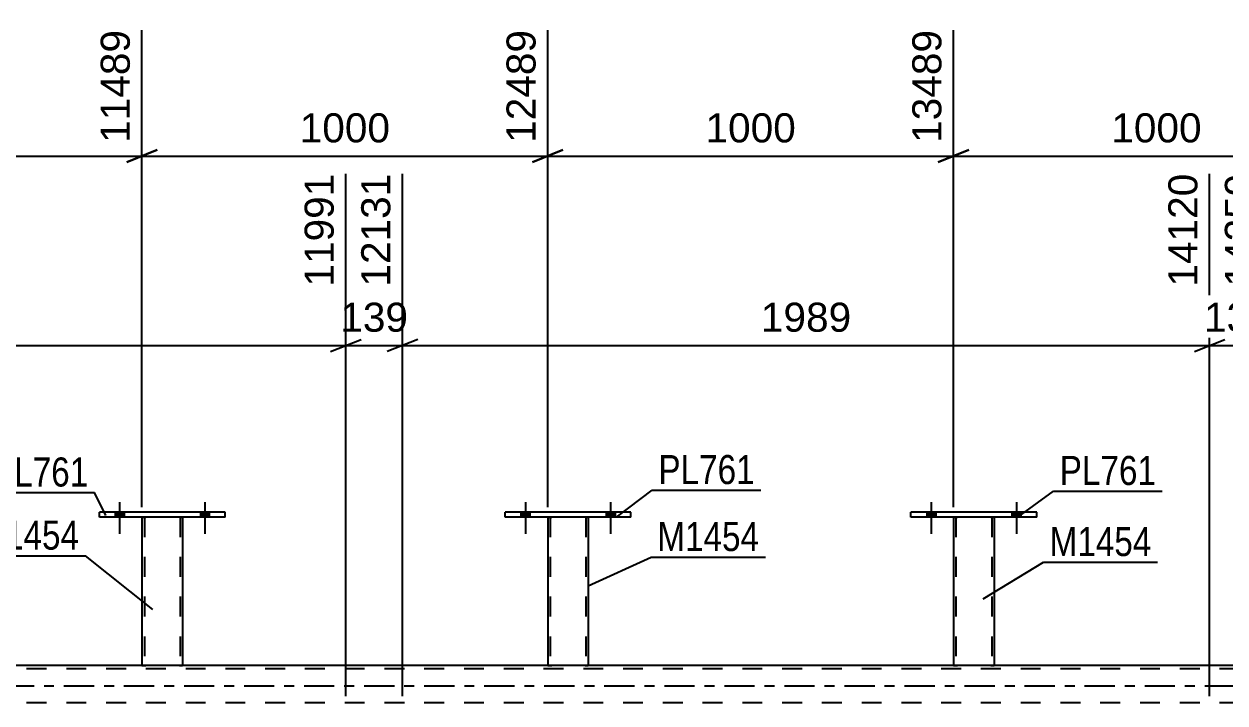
# Model space of a CAD drawing. Header units: millimetres. Extents: x 0 to 841, y 0 to 594.
# Drawn here: x 527.1 to 645.5, y 440.3 to 507.2 of the extents above; entities that cross this region are included whole.
import ezdxf

# ---------------------------------------------------------------- set-up
doc = ezdxf.new("R2010")
doc.units = ezdxf.units.MM
doc.linetypes.add('DXK_LINE_DOT2', pattern=[3.9198, 1.9599, -1.9599])
doc.linetypes.add('DXK_LINE_DOT3', pattern=[5.9187, 2.979, -0.9799, 0.9799, -0.9799])
doc.styles.add('Arial', font='ARIAL.TTF', dxfattribs={"height": 0.2})
doc.styles.add('Arial Narrow', font='ARIALN.TTF', dxfattribs={"height": 0.2})

# ---------------------------------------------------------------- blocks, each defined once
blk = doc.blocks.new('Bolt-317662454-2872 - 2855')
at = {"linetype": 'Continuous'}
for points in [[(616.07, 458.6), (616.95, 458.6), (616.95, 459.08), (616.07, 459.08)], [(624.47, 458.6), (625.35, 458.6), (625.35, 459.08), (624.47, 459.08)]]:
    blk.add_hatch(color=1, dxfattribs=at).paths.add_polyline_path(points)
at = {"color": 1, "linetype": 'Continuous'}
for p, q in [((616.51, 460.08), (616.51, 456.96)), ((624.91, 460.08), (624.91, 456.96)), ((616.07, 459.08), (616.07, 458.6)), ((616.95, 459.08), (616.95, 458.6)), ((624.47, 459.08), (624.47, 458.6)), ((625.35, 459.08), (625.35, 458.6))]:
    blk.add_line(p, q, dxfattribs=at)
blk = doc.blocks.new('Bolt-317662454-2873 - 2855')
at = {"linetype": 'Continuous'}
for points in [[(616.07, 458.6), (616.95, 458.6), (616.95, 459.08), (616.07, 459.08)], [(624.47, 458.6), (625.35, 458.6), (625.35, 459.08), (624.47, 459.08)]]:
    blk.add_hatch(color=1, dxfattribs=at).paths.add_polyline_path(points)
at = {"color": 1, "linetype": 'Continuous'}
for p, q in [((616.51, 460.08), (616.51, 456.96)), ((624.91, 460.08), (624.91, 456.96)), ((616.07, 459.08), (616.07, 458.6)), ((616.95, 459.08), (616.95, 458.6)), ((624.47, 459.08), (624.47, 458.6)), ((625.35, 459.08), (625.35, 458.6))]:
    blk.add_line(p, q, dxfattribs=at)
blk = doc.blocks.new('Bolt-317662454-2964 - 2855')
at = {"linetype": 'Continuous'}
for points in [[(576.07, 458.6), (576.95, 458.6), (576.95, 459.08), (576.07, 459.08)], [(584.47, 458.6), (585.35, 458.6), (585.35, 459.08), (584.47, 459.08)]]:
    blk.add_hatch(color=1, dxfattribs=at).paths.add_polyline_path(points)
at = {"color": 1, "linetype": 'Continuous'}
for p, q in [((576.51, 460.08), (576.51, 456.96)), ((584.91, 460.08), (584.91, 456.96)), ((576.07, 459.08), (576.07, 458.6)), ((576.95, 459.08), (576.95, 458.6)), ((584.47, 459.08), (584.47, 458.6)), ((585.35, 459.08), (585.35, 458.6))]:
    blk.add_line(p, q, dxfattribs=at)
blk = doc.blocks.new('Bolt-317662454-2965 - 2855')
at = {"linetype": 'Continuous'}
for points in [[(576.07, 458.6), (576.95, 458.6), (576.95, 459.08), (576.07, 459.08)], [(584.47, 458.6), (585.35, 458.6), (585.35, 459.08), (584.47, 459.08)]]:
    blk.add_hatch(color=1, dxfattribs=at).paths.add_polyline_path(points)
at = {"color": 1, "linetype": 'Continuous'}
for p, q in [((576.51, 460.08), (576.51, 456.96)), ((584.91, 460.08), (584.91, 456.96)), ((576.07, 459.08), (576.07, 458.6)), ((576.95, 459.08), (576.95, 458.6)), ((584.47, 459.08), (584.47, 458.6)), ((585.35, 459.08), (585.35, 458.6))]:
    blk.add_line(p, q, dxfattribs=at)
blk = doc.blocks.new('Part-317662454-2923 - 2855')
at = {"color": 2, "linetype": 'Continuous'}
for p, q in [((538.71, 443.96), (502.71, 443.96)), ((578.71, 443.96), (542.71, 443.96)), ((618.71, 443.96), (582.71, 443.96)), ((658.71, 443.96), (622.71, 443.96))]:
    blk.add_line(p, q, dxfattribs=at)
at = {"color": 7, "linetype": 'DXK_LINE_DOT2'}
for p, q in [((542.71, 443.96), (538.71, 443.96)), ((582.71, 443.96), (578.71, 443.96)), ((622.71, 443.96), (618.71, 443.96)), ((764.49, 443.64), (79.16, 443.64)), ((764.49, 440.28), (79.16, 440.28))]:
    blk.add_line(p, q, dxfattribs=at)
at = {"color": 7, "linetype": 'DXK_LINE_DOT3'}
blk.add_line((69.36, 441.96), (764.49, 441.96), dxfattribs=at)
blk = doc.blocks.new('Part-317662454-3099 - 2855')
at = {"color": 2, "linetype": 'Continuous'}
for p, q in [((618.71, 458.6), (618.71, 443.96)), ((622.71, 458.6), (622.71, 443.96)), ((618.75, 443.96), (618.71, 443.96)), ((618.85, 443.96), (618.75, 443.96)), ((619.01, 443.96), (618.85, 443.96)), ((622.41, 443.96), (619.01, 443.96)), ((622.57, 443.96), (622.41, 443.96)), ((622.67, 443.96), (622.57, 443.96)), ((622.71, 443.96), (622.67, 443.96))]:
    blk.add_line(p, q, dxfattribs=at)
at = {"color": 7, "linetype": 'DXK_LINE_DOT2'}
for p, q in [((618.71, 458.6), (618.71, 458.6)), ((618.71, 458.6), (618.71, 458.6)), ((618.71, 458.6), (618.71, 458.6)), ((618.75, 458.6), (618.71, 458.6)), ((618.71, 458.6), (618.75, 458.6)), ((618.85, 458.6), (618.75, 458.6)), ((618.75, 458.6), (618.85, 458.6)), ((619.01, 458.6), (618.85, 458.6)), ((618.85, 458.6), (619.01, 458.6)), ((618.95, 458.6), (618.95, 458.6)), ((618.95, 458.6), (618.95, 443.96)), ((618.97, 458.6), (618.95, 458.6)), ((618.95, 458.6), (618.97, 458.6)), ((619.02, 458.6), (618.97, 458.6)), ((618.97, 458.6), (619.02, 458.6)), ((622.41, 458.6), (619.01, 458.6)), ((622.41, 458.6), (619.01, 458.6)), ((622.32, 458.6), (619.02, 458.6)), ((619.02, 458.6), (619.1, 458.6)), ((622.4, 458.6), (619.1, 458.6)), ((622.4, 458.6), (622.32, 458.6)), ((622.45, 458.6), (622.4, 458.6)), ((622.4, 458.6), (622.45, 458.6)), ((622.41, 458.6), (622.57, 458.6)), ((622.57, 458.6), (622.41, 458.6)), ((622.47, 458.6), (622.45, 458.6)), ((622.45, 458.6), (622.47, 458.6)), ((622.47, 458.6), (622.47, 458.6)), ((622.47, 458.6), (622.47, 443.96)), ((622.57, 458.6), (622.67, 458.6)), ((622.67, 458.6), (622.57, 458.6)), ((622.67, 458.6), (622.71, 458.6)), ((622.71, 458.6), (622.67, 458.6)), ((622.71, 458.6), (622.71, 458.6)), ((622.71, 458.6), (622.71, 458.6)), ((622.71, 458.6), (622.71, 458.6)), ((618.71, 443.96), (618.75, 443.96)), ((618.75, 443.96), (618.85, 443.96)), ((618.85, 443.96), (619.01, 443.96)), ((618.97, 443.96), (618.95, 443.96)), ((618.95, 443.96), (618.97, 443.96)), ((619.02, 443.96), (618.97, 443.96)), ((618.97, 443.96), (619.01, 443.96)), ((622.41, 443.96), (619.01, 443.96)), ((619.01, 443.96), (619.02, 443.96)), ((622.32, 443.96), (619.02, 443.96)), ((619.02, 443.96), (619.1, 443.96)), ((622.4, 443.96), (619.1, 443.96)), ((622.4, 443.96), (622.32, 443.96)), ((622.45, 443.96), (622.4, 443.96)), ((622.4, 443.96), (622.45, 443.96)), ((622.41, 443.96), (622.57, 443.96)), ((622.47, 443.96), (622.45, 443.96)), ((622.45, 443.96), (622.47, 443.96)), ((622.57, 443.96), (622.67, 443.96)), ((622.67, 443.96), (622.71, 443.96))]:
    blk.add_line(p, q, dxfattribs=at)
blk = doc.blocks.new('Bolt-317662454-2966 - 2855')
at = {"linetype": 'Continuous'}
for points in [[(536.07, 458.6), (536.95, 458.6), (536.95, 459.08), (536.07, 459.08)], [(544.47, 458.6), (545.35, 458.6), (545.35, 459.08), (544.47, 459.08)]]:
    blk.add_hatch(color=1, dxfattribs=at).paths.add_polyline_path(points)
at = {"color": 1, "linetype": 'Continuous'}
for p, q in [((536.51, 460.08), (536.51, 456.96)), ((544.91, 460.08), (544.91, 456.96)), ((536.07, 459.08), (536.07, 458.6)), ((536.95, 459.08), (536.95, 458.6)), ((544.47, 459.08), (544.47, 458.6)), ((545.35, 459.08), (545.35, 458.6))]:
    blk.add_line(p, q, dxfattribs=at)
blk = doc.blocks.new('Bolt-317662454-2967 - 2855')
at = {"linetype": 'Continuous'}
for points in [[(536.07, 458.6), (536.95, 458.6), (536.95, 459.08), (536.07, 459.08)], [(544.47, 458.6), (545.35, 458.6), (545.35, 459.08), (544.47, 459.08)]]:
    blk.add_hatch(color=1, dxfattribs=at).paths.add_polyline_path(points)
at = {"color": 1, "linetype": 'Continuous'}
for p, q in [((536.51, 460.08), (536.51, 456.96)), ((544.91, 460.08), (544.91, 456.96)), ((536.07, 459.08), (536.07, 458.6)), ((536.95, 459.08), (536.95, 458.6)), ((544.47, 459.08), (544.47, 458.6)), ((545.35, 459.08), (545.35, 458.6))]:
    blk.add_line(p, q, dxfattribs=at)
blk = doc.blocks.new('Part-317662454-3049 - 2855')
at = {"color": 2, "linetype": 'Continuous'}
for p, q in [((578.71, 458.6), (578.71, 443.96)), ((582.71, 458.6), (582.71, 443.96)), ((578.75, 443.96), (578.71, 443.96)), ((578.85, 443.96), (578.75, 443.96)), ((579, 443.96), (578.85, 443.96)), ((582.41, 443.96), (579, 443.96)), ((582.57, 443.96), (582.41, 443.96)), ((582.67, 443.96), (582.57, 443.96)), ((582.71, 443.96), (582.67, 443.96))]:
    blk.add_line(p, q, dxfattribs=at)
at = {"color": 7, "linetype": 'DXK_LINE_DOT2'}
for p, q in [((578.71, 458.6), (578.71, 458.6)), ((578.71, 458.6), (578.71, 458.6)), ((578.71, 458.6), (578.71, 458.6)), ((578.75, 458.6), (578.71, 458.6)), ((578.71, 458.6), (578.75, 458.6)), ((578.85, 458.6), (578.75, 458.6)), ((578.75, 458.6), (578.85, 458.6)), ((579, 458.6), (578.85, 458.6)), ((578.85, 458.6), (579, 458.6)), ((578.95, 458.6), (578.95, 458.6)), ((578.95, 458.6), (578.95, 443.96)), ((578.97, 458.6), (578.95, 458.6)), ((578.95, 458.6), (578.97, 458.6)), ((579.02, 458.6), (578.97, 458.6)), ((578.97, 458.6), (579.02, 458.6)), ((582.41, 458.6), (579, 458.6)), ((582.41, 458.6), (579, 458.6)), ((582.32, 458.6), (579.02, 458.6)), ((579.02, 458.6), (579.1, 458.6)), ((582.4, 458.6), (579.1, 458.6)), ((582.4, 458.6), (582.32, 458.6)), ((582.45, 458.6), (582.4, 458.6)), ((582.4, 458.6), (582.45, 458.6)), ((582.41, 458.6), (582.57, 458.6)), ((582.57, 458.6), (582.41, 458.6)), ((582.47, 458.6), (582.45, 458.6)), ((582.45, 458.6), (582.47, 458.6)), ((582.47, 458.6), (582.47, 458.6)), ((582.47, 458.6), (582.47, 443.96)), ((582.57, 458.6), (582.67, 458.6)), ((582.67, 458.6), (582.57, 458.6)), ((582.67, 458.6), (582.71, 458.6)), ((582.71, 458.6), (582.67, 458.6)), ((582.71, 458.6), (582.71, 458.6)), ((582.71, 458.6), (582.71, 458.6)), ((582.71, 458.6), (582.71, 458.6)), ((578.71, 443.96), (578.75, 443.96)), ((578.75, 443.96), (578.85, 443.96)), ((578.85, 443.96), (579, 443.96)), ((578.97, 443.96), (578.95, 443.96)), ((578.95, 443.96), (578.97, 443.96)), ((579.02, 443.96), (578.97, 443.96)), ((578.97, 443.96), (579, 443.96)), ((582.41, 443.96), (579, 443.96)), ((579, 443.96), (579.02, 443.96)), ((582.32, 443.96), (579.02, 443.96)), ((579.02, 443.96), (579.1, 443.96)), ((582.4, 443.96), (579.1, 443.96)), ((582.4, 443.96), (582.32, 443.96)), ((582.45, 443.96), (582.4, 443.96)), ((582.4, 443.96), (582.45, 443.96)), ((582.41, 443.96), (582.57, 443.96)), ((582.47, 443.96), (582.45, 443.96)), ((582.45, 443.96), (582.47, 443.96)), ((582.57, 443.96), (582.67, 443.96)), ((582.67, 443.96), (582.71, 443.96))]:
    blk.add_line(p, q, dxfattribs=at)
blk = doc.blocks.new('Part-317662454-3054 - 2855')
at = {"color": 2, "linetype": 'Continuous'}
for p, q in [((534.51, 458.6), (534.51, 459.08)), ((546.91, 459.08), (534.51, 459.08)), ((546.91, 458.6), (534.51, 458.6)), ((546.91, 458.6), (546.91, 459.08))]:
    blk.add_line(p, q, dxfattribs=at)
blk = doc.blocks.new('Part-317662454-3059 - 2855')
at = {"color": 2, "linetype": 'Continuous'}
for p, q in [((538.71, 458.6), (538.71, 443.96)), ((542.71, 458.6), (542.71, 443.96)), ((538.74, 443.96), (538.71, 443.96)), ((538.85, 443.96), (538.74, 443.96)), ((539, 443.96), (538.85, 443.96)), ((542.41, 443.96), (539, 443.96)), ((542.57, 443.96), (542.41, 443.96)), ((542.67, 443.96), (542.57, 443.96)), ((542.71, 443.96), (542.67, 443.96))]:
    blk.add_line(p, q, dxfattribs=at)
at = {"color": 7, "linetype": 'DXK_LINE_DOT2'}
for p, q in [((538.71, 458.6), (538.71, 458.6)), ((538.71, 458.6), (538.71, 458.6)), ((538.71, 458.6), (538.71, 458.6)), ((538.74, 458.6), (538.71, 458.6)), ((538.71, 458.6), (538.74, 458.6)), ((538.85, 458.6), (538.74, 458.6)), ((538.74, 458.6), (538.85, 458.6)), ((539, 458.6), (538.85, 458.6)), ((538.85, 458.6), (539, 458.6)), ((538.95, 458.6), (538.95, 458.6)), ((538.95, 458.6), (538.95, 443.96)), ((538.97, 458.6), (538.95, 458.6)), ((538.95, 458.6), (538.97, 458.6)), ((539.02, 458.6), (538.97, 458.6)), ((538.97, 458.6), (539.02, 458.6)), ((542.41, 458.6), (539, 458.6)), ((542.41, 458.6), (539, 458.6)), ((542.32, 458.6), (539.02, 458.6)), ((539.02, 458.6), (539.1, 458.6)), ((542.4, 458.6), (539.1, 458.6)), ((542.4, 458.6), (542.32, 458.6)), ((542.45, 458.6), (542.4, 458.6)), ((542.4, 458.6), (542.45, 458.6)), ((542.41, 458.6), (542.57, 458.6)), ((542.57, 458.6), (542.41, 458.6)), ((542.47, 458.6), (542.45, 458.6)), ((542.45, 458.6), (542.47, 458.6)), ((542.47, 458.6), (542.47, 458.6)), ((542.47, 458.6), (542.47, 443.96)), ((542.57, 458.6), (542.67, 458.6)), ((542.67, 458.6), (542.57, 458.6)), ((542.67, 458.6), (542.71, 458.6)), ((542.71, 458.6), (542.67, 458.6)), ((542.71, 458.6), (542.71, 458.6)), ((542.71, 458.6), (542.71, 458.6)), ((542.71, 458.6), (542.71, 458.6)), ((538.71, 443.96), (538.74, 443.96)), ((538.74, 443.96), (538.85, 443.96)), ((538.85, 443.96), (539, 443.96)), ((538.97, 443.96), (538.95, 443.96)), ((538.95, 443.96), (538.97, 443.96)), ((539.02, 443.96), (538.97, 443.96)), ((538.97, 443.96), (539, 443.96)), ((542.41, 443.96), (539, 443.96)), ((539, 443.96), (539.02, 443.96)), ((542.32, 443.96), (539.02, 443.96)), ((539.02, 443.96), (539.1, 443.96)), ((542.4, 443.96), (539.1, 443.96)), ((542.4, 443.96), (542.32, 443.96)), ((542.45, 443.96), (542.4, 443.96)), ((542.4, 443.96), (542.45, 443.96)), ((542.41, 443.96), (542.57, 443.96)), ((542.47, 443.96), (542.45, 443.96)), ((542.45, 443.96), (542.47, 443.96)), ((542.57, 443.96), (542.67, 443.96)), ((542.67, 443.96), (542.71, 443.96))]:
    blk.add_line(p, q, dxfattribs=at)
blk = doc.blocks.new('Part-317662454-3104 - 2855')
at = {"color": 2, "linetype": 'Continuous'}
for p, q in [((574.51, 458.6), (574.51, 459.08)), ((586.91, 459.08), (574.51, 459.08)), ((586.91, 458.6), (574.51, 458.6)), ((586.91, 458.6), (586.91, 459.08))]:
    blk.add_line(p, q, dxfattribs=at)
blk = doc.blocks.new('Part-317662454-3150 - 2855')
at = {"color": 2, "linetype": 'Continuous'}
for p, q in [((614.51, 458.6), (614.51, 459.08)), ((626.91, 459.08), (614.51, 459.08)), ((626.91, 458.6), (614.51, 458.6)), ((626.91, 458.6), (626.91, 459.08))]:
    blk.add_line(p, q, dxfattribs=at)
blk = doc.blocks.new('StraightDimension-317662454-14653 - 2855')
at = {"color": 7, "linetype": 'Continuous'}
for p, q in [((618.71, 459.6), (618.71, 506.62)), ((658.71, 459.6), (658.71, 506.62)), ((620.21, 494.8), (617.21, 493.6)), ((618.71, 494.2), (658.71, 494.2)), ((657.21, 493.6), (660.21, 494.8))]:
    blk.add_line(p, q, dxfattribs=at)
at = {"color": 0}
blk.add_wipeout([(643.76, 494.95), (643.76, 499.15), (633.66, 499.15), (633.66, 494.95)], dxfattribs=at)
at = {"color": 3, "style": 'Arial'}
blk.add_text('1000', height=2.865, dxfattribs=at).set_placement((634.26, 495.55))
at = {"color": 0, "linetype": 'Continuous'}
blk.add_wipeout([(658.11, 507.22), (653.91, 507.22), (653.91, 494.9), (658.11, 494.9)], dxfattribs=at)
at = {"color": 3, "linetype": 'Continuous', "style": 'Arial'}
blk.add_text('14489', height=2.865, rotation=90.0002, dxfattribs=at).set_placement((657.51, 495.5))
blk = doc.blocks.new('StraightDimension-317662454-4221 - 2855')
at = {"color": 7, "linetype": 'Continuous'}
for p, q in [((558.81, 440.96), (558.81, 492.44)), ((564.39, 440.96), (564.39, 492.44)), ((557.31, 474.93), (560.31, 476.13)), ((565.89, 476.13), (562.89, 474.93)), ((558.81, 475.53), (564.39, 475.53))]:
    blk.add_line(p, q, dxfattribs=at)
at = {"color": 0}
blk.add_wipeout([(565.53, 476.28), (565.53, 480.48), (557.66, 480.48), (557.66, 476.28)], dxfattribs=at)
at = {"color": 3, "style": 'Arial'}
blk.add_text('139', height=2.865, dxfattribs=at).set_placement((558.26, 476.88))
at = {"color": 0, "linetype": 'Continuous'}
blk.add_wipeout([(563.79, 493.04), (559.59, 493.04), (559.59, 480.73), (563.79, 480.73)], dxfattribs=at)
at = {"color": 3, "linetype": 'Continuous', "style": 'Arial'}
blk.add_text('12131', height=2.865, rotation=90.0002, dxfattribs=at).set_placement((563.19, 481.33))
blk = doc.blocks.new('StraightDimension-317662454-4203 - 2855')
at = {"color": 7, "linetype": 'Continuous'}
for p, q in [((564.39, 440.96), (564.39, 492.44)), ((643.95, 440.96), (643.95, 492.44)), ((565.89, 476.13), (562.89, 474.93)), ((642.45, 474.93), (645.45, 476.13)), ((564.39, 475.53), (643.95, 475.53))]:
    blk.add_line(p, q, dxfattribs=at)
at = {"color": 0, "linetype": 'Continuous'}
blk.add_wipeout([(643.35, 493.04), (639.15, 493.04), (639.15, 480.73), (643.35, 480.73)], dxfattribs=at)
at = {"color": 0}
blk.add_wipeout([(609.21, 476.28), (609.21, 480.48), (599.12, 480.48), (599.12, 476.28)], dxfattribs=at)
at = {"color": 3, "linetype": 'Continuous', "style": 'Arial'}
blk.add_text('14120', height=2.865, rotation=90.0002, dxfattribs=at).set_placement((642.75, 481.33))
at = {"color": 3, "style": 'Arial'}
blk.add_text('1989', height=2.865, dxfattribs=at).set_placement((599.72, 476.88))
blk = doc.blocks.new('StraightDimension-317662454-4185 - 2855')
at = {"color": 7, "linetype": 'Continuous'}
for p, q in [((643.95, 440.96), (643.95, 492.44)), ((649.52, 440.96), (649.52, 492.44)), ((642.45, 474.93), (645.45, 476.13)), ((651.02, 476.13), (648.02, 474.93)), ((643.95, 475.53), (649.52, 475.53))]:
    blk.add_line(p, q, dxfattribs=at)
at = {"color": 0}
blk.add_wipeout([(650.67, 476.28), (650.67, 480.48), (642.8, 480.48), (642.8, 476.28)], dxfattribs=at)
at = {"color": 3, "style": 'Arial'}
blk.add_text('139', height=2.865, dxfattribs=at).set_placement((643.4, 476.88))
at = {"color": 0, "linetype": 'Continuous'}
blk.add_wipeout([(648.92, 493.04), (644.72, 493.04), (644.72, 480.73), (648.92, 480.73)], dxfattribs=at)
at = {"color": 3, "linetype": 'Continuous', "style": 'Arial'}
blk.add_text('14259', height=2.865, rotation=90.0002, dxfattribs=at).set_placement((648.32, 481.33))
blk = doc.blocks.new('StraightDimension-317662454-14654 - 2855')
at = {"color": 7, "linetype": 'Continuous'}
for p, q in [((578.71, 459.6), (578.71, 506.62)), ((618.71, 459.6), (618.71, 506.62)), ((580.21, 494.8), (577.21, 493.6)), ((578.71, 494.2), (618.71, 494.2)), ((617.21, 493.6), (620.21, 494.8))]:
    blk.add_line(p, q, dxfattribs=at)
at = {"color": 0}
blk.add_wipeout([(603.76, 494.95), (603.76, 499.15), (593.66, 499.15), (593.66, 494.95)], dxfattribs=at)
at = {"color": 3, "style": 'Arial'}
blk.add_text('1000', height=2.865, dxfattribs=at).set_placement((594.26, 495.55))
at = {"color": 0, "linetype": 'Continuous'}
blk.add_wipeout([(618.11, 507.22), (613.91, 507.22), (613.91, 494.9), (618.11, 494.9)], dxfattribs=at)
at = {"color": 3, "linetype": 'Continuous', "style": 'Arial'}
blk.add_text('13489', height=2.865, rotation=90.0002, dxfattribs=at).set_placement((617.51, 495.5))
blk = doc.blocks.new('StraightDimension-317662454-4239 - 2855')
at = {"color": 7, "linetype": 'Continuous'}
for p, q in [((479.25, 440.96), (479.25, 492.44)), ((558.81, 440.96), (558.81, 492.44)), ((480.75, 476.13), (477.75, 474.93)), ((557.31, 474.93), (560.31, 476.13)), ((479.25, 475.53), (558.81, 475.53))]:
    blk.add_line(p, q, dxfattribs=at)
at = {"color": 0, "linetype": 'Continuous'}
blk.add_wipeout([(558.21, 493.04), (554.01, 493.04), (554.01, 480.73), (558.21, 480.73)], dxfattribs=at)
at = {"color": 0}
blk.add_wipeout([(524.08, 476.28), (524.08, 480.48), (513.98, 480.48), (513.98, 476.28)], dxfattribs=at)
at = {"color": 3, "linetype": 'Continuous', "style": 'Arial'}
blk.add_text('11991', height=2.865, rotation=90.0002, dxfattribs=at).set_placement((557.61, 481.33))
at = {"color": 3, "style": 'Arial'}
blk.add_text('1989', height=2.865, dxfattribs=at).set_placement((514.58, 476.88))
blk = doc.blocks.new('StraightDimension-317662454-14655 - 2855')
at = {"color": 7, "linetype": 'Continuous'}
for p, q in [((538.71, 459.6), (538.71, 506.62)), ((578.71, 459.6), (578.71, 506.62)), ((540.21, 494.8), (537.21, 493.6)), ((538.71, 494.2), (578.71, 494.2)), ((577.21, 493.6), (580.21, 494.8))]:
    blk.add_line(p, q, dxfattribs=at)
at = {"color": 0}
blk.add_wipeout([(563.76, 494.95), (563.76, 499.15), (553.66, 499.15), (553.66, 494.95)], dxfattribs=at)
at = {"color": 3, "style": 'Arial'}
blk.add_text('1000', height=2.865, dxfattribs=at).set_placement((554.26, 495.55))
at = {"color": 0, "linetype": 'Continuous'}
blk.add_wipeout([(578.11, 507.22), (573.91, 507.22), (573.91, 494.9), (578.11, 494.9)], dxfattribs=at)
at = {"color": 3, "linetype": 'Continuous', "style": 'Arial'}
blk.add_text('12489', height=2.865, rotation=90.0002, dxfattribs=at).set_placement((577.51, 495.5))
blk = doc.blocks.new('StraightDimension-317662454-14656 - 2855')
at = {"color": 7, "linetype": 'Continuous'}
for p, q in [((498.71, 459.6), (498.71, 506.62)), ((538.71, 459.6), (538.71, 506.62)), ((500.21, 494.8), (497.21, 493.6)), ((498.71, 494.2), (538.71, 494.2)), ((537.21, 493.6), (540.21, 494.8))]:
    blk.add_line(p, q, dxfattribs=at)
at = {"color": 0}
blk.add_wipeout([(523.76, 494.95), (523.76, 499.15), (513.66, 499.15), (513.66, 494.95)], dxfattribs=at)
at = {"color": 3, "style": 'Arial'}
blk.add_text('1000', height=2.865, dxfattribs=at).set_placement((514.26, 495.55))
at = {"color": 0, "linetype": 'Continuous'}
blk.add_wipeout([(538.11, 507.22), (533.91, 507.22), (533.91, 494.9), (538.11, 494.9)], dxfattribs=at)
at = {"color": 3, "linetype": 'Continuous', "style": 'Arial'}
blk.add_text('11489', height=2.865, rotation=90.0002, dxfattribs=at).set_placement((537.51, 495.5))
blk = doc.blocks.new('Mark-317662454-3045 - 2855')
at = {"color": 30, "linetype": 'Continuous'}
for p, q in [((582.71, 451.82), (588.91, 454.66)), ((588.91, 454.66), (600.16, 454.66))]:
    blk.add_line(p, q, dxfattribs=at)
at = {"color": 0}
blk.add_wipeout([(599.56, 455.26), (599.56, 458.26), (589.51, 458.26), (589.51, 455.26)], dxfattribs=at)
blk.add_wipeout([(599.56, 455.26), (599.56, 458.26), (589.51, 458.26), (589.51, 455.26)], dxfattribs=at)
at = {"color": 3, "style": 'Arial Narrow'}
blk.add_text('M1454', height=2.863, dxfattribs=at).set_placement((589.51, 455.26))
blk = doc.blocks.new('Mark-317662454-3050 - 2855')
at = {"color": 30, "linetype": 'Continuous'}
for p in [(523.33, 461.02), (535.15, 458.77)]:
    blk.add_line(p, (534.03, 461.02), dxfattribs=at)
at = {"color": 0}
blk.add_wipeout([(533.43, 461.62), (533.43, 464.62), (523.93, 464.62), (523.93, 461.62)], dxfattribs=at)
blk.add_wipeout([(533.43, 461.62), (533.43, 464.62), (523.93, 464.62), (523.93, 461.62)], dxfattribs=at)
at = {"color": 3, "style": 'Arial Narrow'}
blk.add_text('PL761', height=2.863, dxfattribs=at).set_placement((523.93, 461.62))
blk = doc.blocks.new('Mark-317662454-3095 - 2855')
at = {"color": 30, "linetype": 'Continuous'}
for p, q in [((621.64, 450.55), (627.58, 454.16)), ((627.58, 454.16), (638.83, 454.16))]:
    blk.add_line(p, q, dxfattribs=at)
at = {"color": 0}
blk.add_wipeout([(638.23, 454.76), (638.23, 457.76), (628.18, 457.76), (628.18, 454.76)], dxfattribs=at)
blk.add_wipeout([(638.23, 454.76), (638.23, 457.76), (628.18, 457.76), (628.18, 454.76)], dxfattribs=at)
at = {"color": 3, "style": 'Arial Narrow'}
blk.add_text('M1454', height=2.863, dxfattribs=at).set_placement((628.18, 454.76))
blk = doc.blocks.new('Mark-317662454-3055 - 2855')
at = {"color": 30, "linetype": 'Continuous'}
for p in [(521.88, 454.8), (539.78, 449.51)]:
    blk.add_line(p, (533.14, 454.8), dxfattribs=at)
at = {"color": 0}
blk.add_wipeout([(532.54, 455.4), (532.54, 458.4), (522.48, 458.4), (522.48, 455.4)], dxfattribs=at)
blk.add_wipeout([(532.54, 455.4), (532.54, 458.4), (522.48, 458.4), (522.48, 455.4)], dxfattribs=at)
at = {"color": 3, "style": 'Arial Narrow'}
blk.add_text('M1454', height=2.863, dxfattribs=at).set_placement((522.48, 455.4))
blk = doc.blocks.new('Mark-317662454-3100 - 2855')
at = {"color": 30, "linetype": 'Continuous'}
for p, q in [((585.49, 458.6), (589.02, 461.26)), ((589.02, 461.26), (599.73, 461.26))]:
    blk.add_line(p, q, dxfattribs=at)
at = {"color": 0}
blk.add_wipeout([(599.13, 461.86), (599.13, 464.86), (589.62, 464.86), (589.62, 461.86)], dxfattribs=at)
blk.add_wipeout([(599.13, 461.86), (599.13, 464.86), (589.62, 464.86), (589.62, 461.86)], dxfattribs=at)
at = {"color": 3, "style": 'Arial Narrow'}
blk.add_text('PL761', height=2.863, dxfattribs=at).set_placement((589.62, 461.86))
blk = doc.blocks.new('Mark-317662454-3146 - 2855')
at = {"color": 30, "linetype": 'Continuous'}
for p, q in [((625.05, 458.6), (628.58, 461.17)), ((628.58, 461.17), (639.29, 461.17))]:
    blk.add_line(p, q, dxfattribs=at)
at = {"color": 0}
blk.add_wipeout([(638.69, 461.77), (638.69, 464.77), (629.18, 464.77), (629.18, 461.77)], dxfattribs=at)
blk.add_wipeout([(638.69, 461.77), (638.69, 464.77), (629.18, 464.77), (629.18, 461.77)], dxfattribs=at)
at = {"color": 3, "style": 'Arial Narrow'}
blk.add_text('PL761', height=2.863, dxfattribs=at).set_placement((629.18, 461.77))

msp = doc.modelspace()

# ---------------------------------------------------------------- block references
for name in ['Bolt-317662454-2966 - 2855', 'Bolt-317662454-2967 - 2855', 'Bolt-317662454-2964 - 2855', 'Bolt-317662454-2965 - 2855', 'Bolt-317662454-2872 - 2855', 'Bolt-317662454-2873 - 2855', 'Part-317662454-3054 - 2855', 'Part-317662454-3059 - 2855', 'Part-317662454-3104 - 2855', 'Part-317662454-3049 - 2855', 'Part-317662454-3150 - 2855', 'Part-317662454-3099 - 2855', 'Part-317662454-2923 - 2855']:
    msp.add_blockref(name, (0, 0))

# ---------------------------------------------------------------- next in the draw order: block references
for name in ['StraightDimension-317662454-14653 - 2855', 'StraightDimension-317662454-4221 - 2855']:
    msp.add_blockref(name, (0, 0))

# ---------------------------------------------------------------- next in the draw order: block references
for name in ['StraightDimension-317662454-4239 - 2855', 'StraightDimension-317662454-4203 - 2855']:
    msp.add_blockref(name, (0, 0))

# ---------------------------------------------------------------- next in the draw order: block references
for name in ['StraightDimension-317662454-14654 - 2855', 'StraightDimension-317662454-4185 - 2855', 'Mark-317662454-3146 - 2855', 'Mark-317662454-3045 - 2855', 'Mark-317662454-3095 - 2855']:
    msp.add_blockref(name, (0, 0))

# ---------------------------------------------------------------- next in the draw order: block references
for name in ['StraightDimension-317662454-14655 - 2855', 'Mark-317662454-3100 - 2855']:
    msp.add_blockref(name, (0, 0))

# ---------------------------------------------------------------- next in the draw order: block references
msp.add_blockref('StraightDimension-317662454-14656 - 2855', (0, 0))

# ---------------------------------------------------------------- next in the draw order: block references
msp.add_blockref('Mark-317662454-3050 - 2855', (0, 0))

# ---------------------------------------------------------------- next in the draw order: block references
msp.add_blockref('Mark-317662454-3055 - 2855', (0, 0))

doc.saveas('drawing.dxf')
